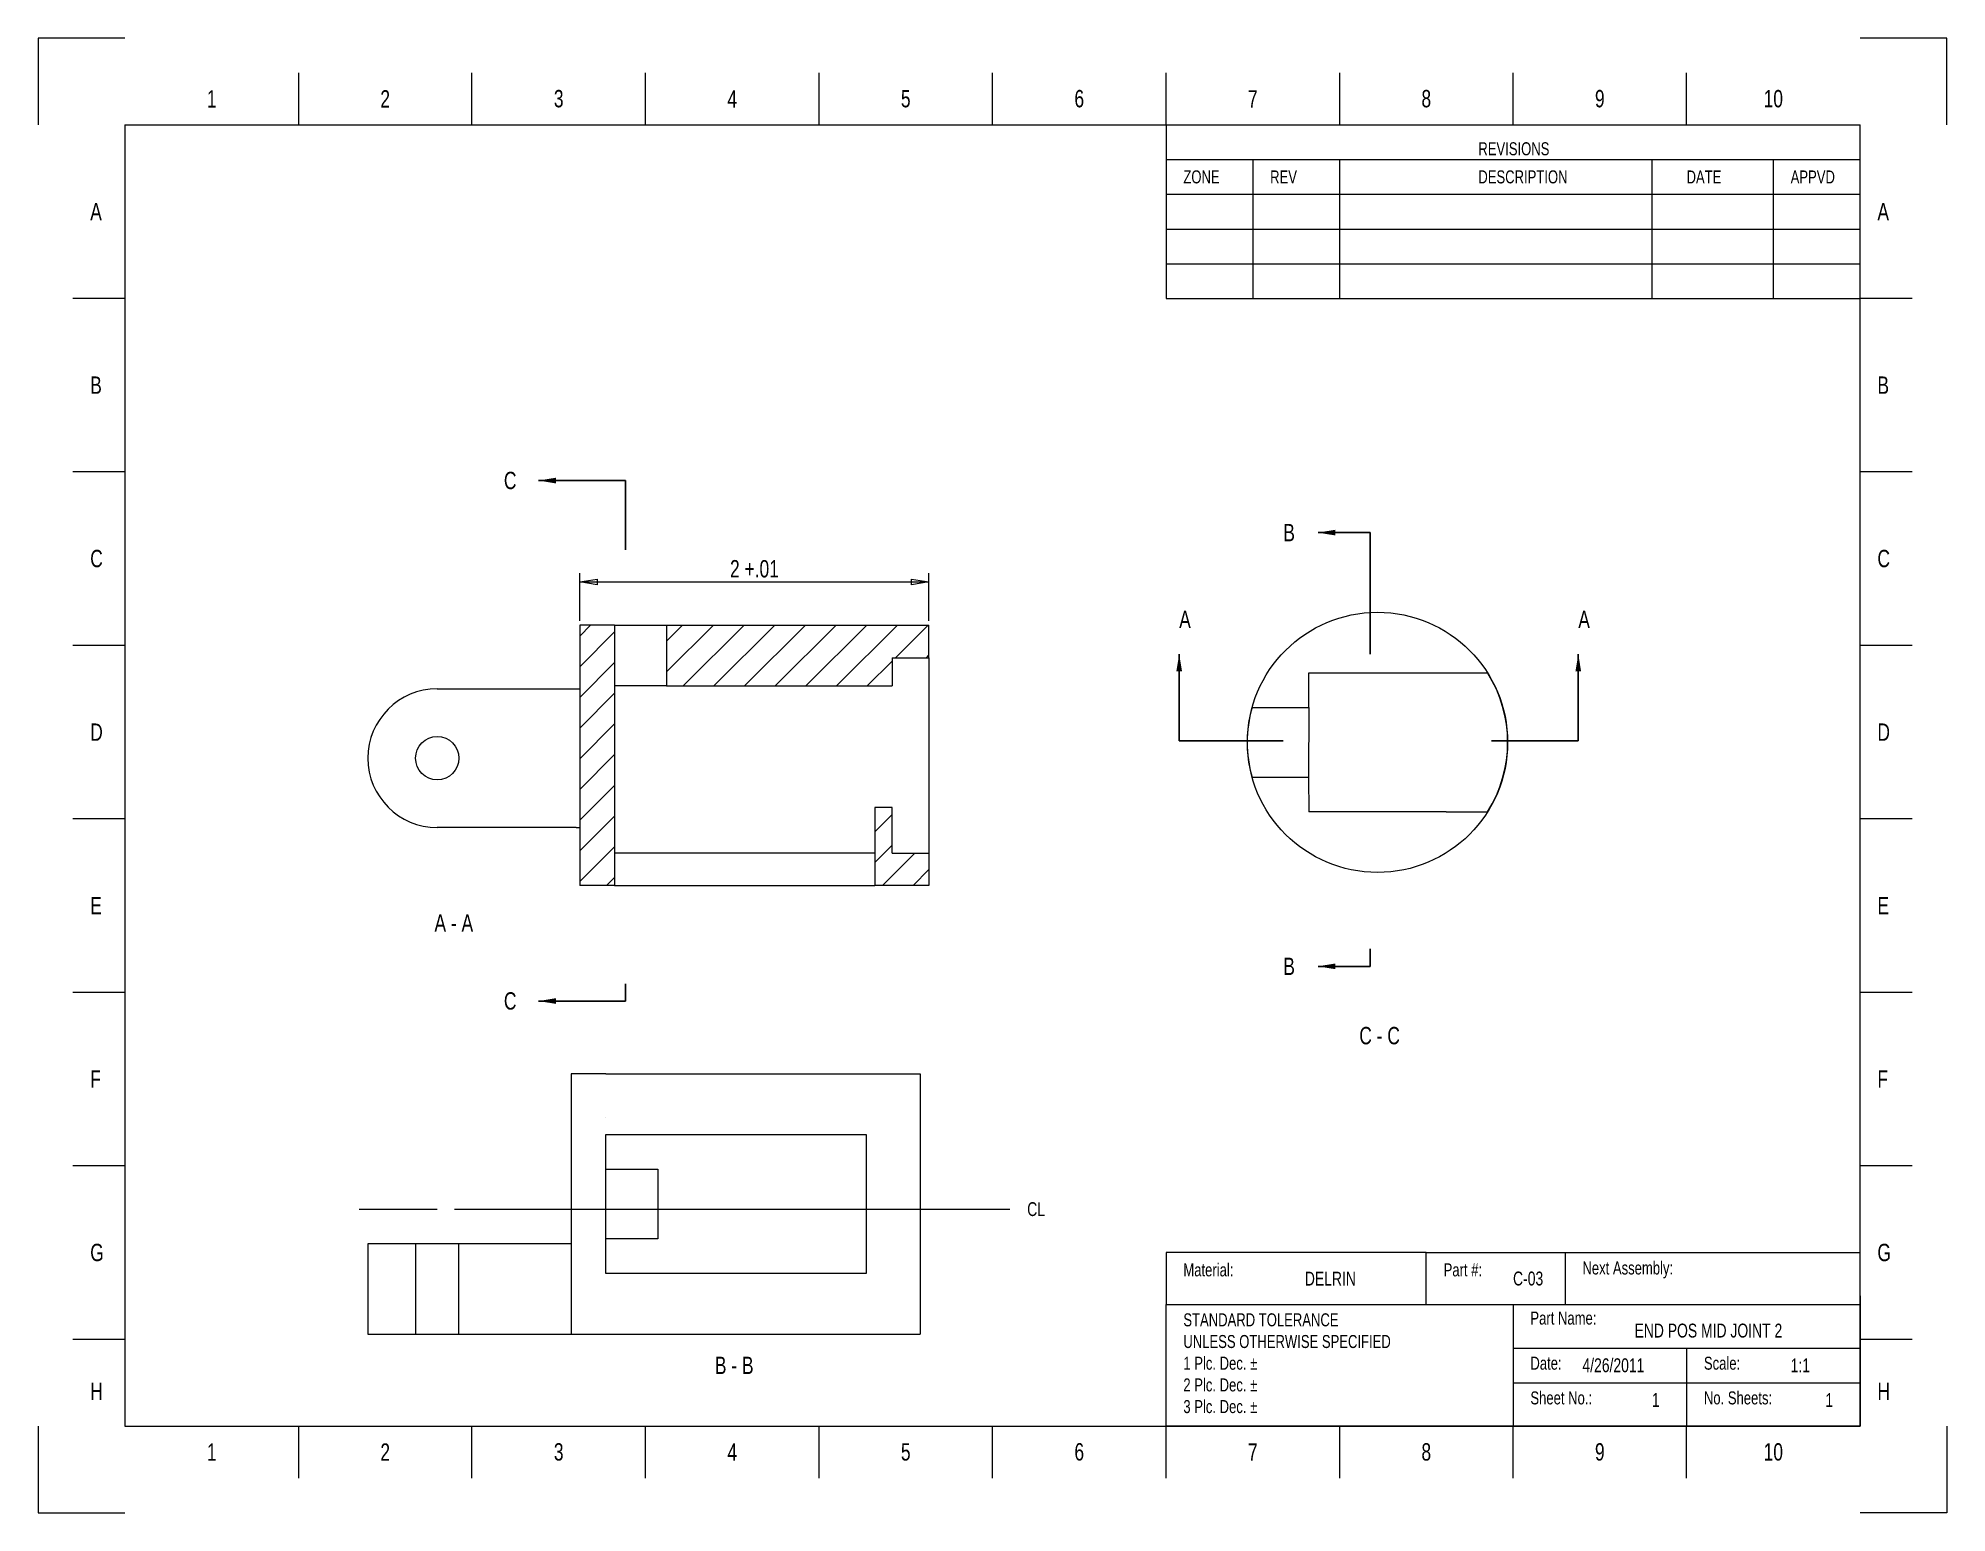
# Model space of a CAD drawing. Header units: inches. Extents: x -5.5 to 5.5, y -4.2 to 4.2.
import ezdxf

# ---------------------------------------------------------------- set-up
doc = ezdxf.new("R2010")
doc.units = ezdxf.units.IN
doc.linetypes.add('DASHED', pattern=[19.05, 12.7, -6.35])
doc.layers.get('0').update_dxf_attribs({"linetype": 'CONTINUOUS', "lineweight": 0})
doc.layers.add('Old_Part', color=7, linetype='CONTINUOUS', lineweight=0)
doc.layers.add('Sectioning Lines', color=7, linetype='CONTINUOUS', lineweight=0)
doc.styles.get("Standard").update_dxf_attribs({"font": 'txt', "width": 0.75})
doc.dimstyles.get("Standard").update_dxf_attribs({"dimtxt": 0.1, "dimasz": 0.1, "dimexe": 0.05, "dimexo": 0.025, "dimgap": 0.025, "dimtad": 1, "dimtxsty": 'Standard', "dimcen": 2.5, "dimadec": 0, "dimazin": 0, "dimtfac": 1, "dimtmove": 0, "dimatfit": 3, "dimfxl": 1, "dimarcsym": 0})
pattern_1 = [(45, (0, 0), (-0.0883883, 0.0883883), [])]

# ---------------------------------------------------------------- blocks, each defined once
blk = doc.blocks.new('letter_border-0')
for p, q in [((0.5, 8.5), (0, 8.5)), ((0, 8.5), (0, 8)), ((11, 8.5), (10.5, 8.5)), ((11, 8), (11, 8.5)), ((0, 0.5), (0, 0)), ((11, 0.5), (11, 0)), ((0, 0), (0.5, 0)), ((11, 0), (10.5, 0))]:
    blk.add_line(p, q)
at = {"color": 0, "linetype": 'CONTINUOUS', "lineweight": -2}
for p, q in [((1.5, 8.3), (1.5, 8)), ((2.5, 8), (2.5, 8.3)), ((3.5, 8), (3.5, 8.3)), ((4.5, 8.3), (4.5, 8)), ((5.5, 8), (5.5, 8.3)), ((6.5, 8), (6.5, 8.3)), ((7.5, 8.3), (7.5, 8)), ((8.5, 8), (8.5, 8.3)), ((9.5, 8), (9.5, 8.3)), ((0.5, 8), (10.5, 8)), ((0.5, 8), (0.5, 0.5)), ((6.5, 8), (6.5, 7.7)), ((10.5, 0.5), (10.5, 8)), ((6.5, 7.8), (10.5, 7.8)), ((6.5, 7.7), (6.5, 7)), ((7, 7.8), (7, 7)), ((7.5, 7.8), (7.5, 7)), ((9.3, 7.8), (9.3, 7)), ((10, 7.8), (10, 7)), ((6.5, 7.6), (10.5, 7.6)), ((6.5, 7.4), (10.5, 7.4)), ((6.5, 7.2), (10.5, 7.2)), ((0.5, 7), (0.2, 7)), ((6.5, 7), (10.5, 7)), ((10.8, 7), (10.5, 7)), ((0.5, 6), (0.2, 6)), ((10.8, 6), (10.5, 6)), ((0.5, 5), (0.2, 5)), ((10.8, 5), (10.5, 5)), ((0.5, 4), (0.2, 4)), ((10.8, 4), (10.5, 4)), ((0.5, 3), (0.2, 3)), ((10.8, 3), (10.5, 3)), ((0.5, 2), (0.2, 2)), ((10.8, 2), (10.5, 2)), ((8, 1.5), (6.5, 1.5)), ((6.5, 1.5), (6.5, 1.2)), ((8, 1.2), (8, 1.5)), ((8, 1.5), (8.8, 1.5)), ((8.8, 1.5), (10.5, 1.5)), ((8.8, 1.5), (8.8, 1.2)), ((10.5, 1.25), (10.5, 0.5)), ((6.5, 0.5), (6.5, 1.2)), ((6.5, 1.2), (8.5, 1.2)), ((8.5, 1.2), (8.5, 0.5)), ((8.5, 1.2), (10.5, 1.2)), ((0.5, 1), (0.2, 1)), ((10.8, 1), (10.5, 1)), ((8.5, 0.95), (10.5, 0.95)), ((9.5, 0.95), (9.5, 0.5)), ((8.5, 0.75), (10.5, 0.75)), ((0.5, 0.5), (10.5, 0.5)), ((1.5, 0.5), (1.5, 0.2)), ((2.5, 0.2), (2.5, 0.5)), ((3.5, 0.2), (3.5, 0.5)), ((4.5, 0.5), (4.5, 0.2)), ((5.5, 0.2), (5.5, 0.5)), ((6.5, 0.2), (6.5, 0.5)), ((8.5, 0.5), (6.5, 0.5)), ((7.5, 0.5), (7.5, 0.2)), ((8.5, 0.2), (8.5, 0.5)), ((10.5, 0.5), (8.5, 0.5)), ((9.5, 0.2), (9.5, 0.5))]:
    blk.add_line(p, q, dxfattribs=at)
for s, insert, char_height, width, attachment_point in [('1', (1, 8.1), 0.1, 100, 8), ('2', (2, 8.1), 0.1, 100, 8), ('3', (3, 8.1), 0.1, 100, 8), ('4', (4, 8.1), 0.1, 100, 8), ('5', (5, 8.1), 0.1, 100, 8), ('6', (6, 8.1), 0.1, 100, 8), ('7', (7, 8.1), 0.1, 100, 8), ('8', (8, 8.1), 0.1, 100, 8), ('9', (9, 8.1), 0.1, 100, 8), ('10', (10, 8.1), 0.1, 100, 8), ('REVISIONS', (8.3, 7.9), 0.075, 100, 1), ('ZONE', (6.6, 7.7), 0.075, 100, 4), ('REV', (7.1, 7.7), 0.075, 100, 4), ('DESCRIPTION', (8.3, 7.7), 0.075, 100, 4), ('DATE', (9.5, 7.7), 0.075, 100, 4), ('APPVD', (10.1, 7.7), 0.075, 100, 4), ('A', (0.3, 7.5), 0.1, 100, 4), ('A', (10.6, 7.5), 0.1, 100, 4), ('B', (0.3, 6.5), 0.1, 100, 4), ('B', (10.6, 6.5), 0.1, 100, 4), ('C', (0.3, 5.5), 0.1, 100, 4), ('C', (10.6, 5.5), 0.1, 100, 4), ('D', (0.3, 4.5), 0.1, 100, 4), ('D', (10.6, 4.5), 0.1, 100, 4), ('E', (0.3, 3.5), 0.1, 100, 4), ('E', (10.6, 3.5), 0.1, 100, 4), ('F', (0.3, 2.5), 0.1, 100, 4), ('F', (10.6, 2.5), 0.1, 100, 4), ('G', (0.3, 1.5), 0.1, 100, 4), ('G', (10.6, 1.5), 0.1, 100, 4), ('Material:', (6.6, 1.4), 0.075, 100, 4), ('Part\\~#:', (8.1, 1.4), 0.075, 100, 4), ('Next\\~Assembly:', (8.9, 1.4), 0.075, 100, 4), ('STANDARD\\~TOLERANCE\\PUNLESS\\~OTHERWISE\\~SPECIFIED\\P1\\~Plc.\\~Dec.\\~%%p\\~\\P2\\~Plc.\\~Dec.\\~%%p\\~\\P3\\~Plc.\\~Dec.\\~%%p', (6.6, 1.15), 0.075, 50, 1), ('Part\\~Name:', (8.6, 1.16), 0.075, 50, 1), ('Date:', (8.6, 0.9), 0.075, 50, 1), ('Scale:', (9.6, 0.9), 0.075, 50, 1), ('H', (0.3, 0.7), 0.1, 100, 4), ('Sheet\\~No.:', (8.6, 0.7), 0.075, 50, 1), ('No.\\~Sheets:', (9.6, 0.7), 0.075, 50, 1), ('H', (10.6, 0.7), 0.1, 100, 4), ('1', (1, 0.3), 0.1, 100, 8), ('2', (2, 0.3), 0.1, 100, 8), ('3', (3, 0.3), 0.1, 100, 8), ('4', (4, 0.3), 0.1, 100, 8), ('5', (5, 0.3), 0.1, 100, 8), ('6', (6, 0.3), 0.1, 100, 8), ('7', (7, 0.3), 0.1, 100, 8), ('8', (8, 0.3), 0.1, 100, 8), ('9', (9, 0.3), 0.1, 100, 8), ('10', (10, 0.3), 0.1, 100, 8)]:
    blk.add_mtext(s, dxfattribs=dict(at, insert=insert, char_height=char_height, width=width, attachment_point=attachment_point))

msp = doc.modelspace()

# ---------------------------------------------------------------- hatches: boundary and pattern name
at = {"lineweight": 18}
h = msp.add_hatch(dxfattribs=at)
h.set_pattern_fill('ANSI31', color=256, scale=0.05, style=0)
h.set_pattern_definition(pattern_1)
h.paths.add_polyline_path([(-2.378, 0.866), (-2.378, -0.634), (-2.178, -0.634), (-2.178, -0.447), (-2.178, 0.866)])
h = msp.add_hatch(dxfattribs=at)
h.set_pattern_fill('ansi31', color=256, scale=0.05, style=0)
h.set_pattern_definition(pattern_1)
h.paths.add_polyline_path([(-0.366, 0.678), (-0.366, 0.866), (-1.878, 0.866), (-1.878, 0.516), (-0.578, 0.516), (-0.578, 0.678)])
h = msp.add_hatch(dxfattribs=at)
h.set_pattern_fill('ANSI31', color=256, scale=0.05, style=0)
h.set_pattern_definition(pattern_1)
edge = h.paths.add_edge_path()
edge.add_line((-0.578, -0.447), (-0.366, -0.447))
edge.add_line((-0.366, -0.447), (-0.366, -0.634))
edge.add_line((-0.366, -0.634), (-0.678, -0.634))
edge.add_line((-0.678, -0.634), (-0.678, -0.447))
edge.add_line((-0.678, -0.447), (-0.678, -0.184))
edge.add_line((-0.678, -0.184), (-0.578, -0.184))
edge.add_line((-0.578, -0.184), (-0.578, -0.447))

# ---------------------------------------------------------------- linework, layer by layer
for p, q in [((-2.378, 0.891), (-2.378, 1.166)), ((-2.378, 1.116), (-2.278, 1.132)), ((-2.378, 1.116), (-0.366, 1.116)), ((-2.278, 1.099), (-2.378, 1.116)), ((-2.278, 1.132), (-2.278, 1.099)), ((-0.466, 1.099), (-0.466, 1.132)), ((-0.466, 1.132), (-0.366, 1.116)), ((-0.366, 1.116), (-0.466, 1.099)), ((-0.366, 0.891), (-0.366, 1.166)), ((-2.178, 0.866), (-2.178, -0.447)), ((-0.578, 0.678), (-0.578, 0.516)), ((-0.366, 0.678), (-0.366, -0.447)), ((1.824, 0.391), (1.824, 0.591)), ((1.824, 0.591), (2.614, 0.591)), ((2.614, 0.591), (2.853, 0.591)), ((1.496, 0.391), (1.824, 0.391)), ((1.824, 0.391), (1.822, -0.009)), ((1.496, -0.009), (1.822, -0.009)), ((1.822, -0.009), (1.824, -0.209)), ((-0.578, -0.184), (-0.678, -0.184)), ((-0.678, -0.184), (-0.678, -0.447)), ((-0.578, -0.447), (-0.578, -0.184)), ((2.614, -0.209), (1.824, -0.209)), ((2.614, -0.209), (2.853, -0.209)), ((-2.178, -0.447), (-2.178, -0.634)), ((-0.678, -0.447), (-0.678, -0.634)), ((-2.178, -0.634), (-2.378, -0.634)), ((-0.366, -0.634), (-0.678, -0.634)), ((-0.416, -1.72), (-0.416, -1.97)), ((-2.228, -1.97), (-2.228, -1.97)), ((-0.416, -1.97), (-0.416, -2.97)), ((-2.228, -2.07), (-0.728, -2.07)), ((-2.228, -2.27), (-2.228, -2.07)), ((-0.728, -2.07), (-0.728, -2.87)), ((-2.228, -2.27), (-1.928, -2.27)), ((-2.228, -2.67), (-2.228, -2.27)), ((-1.928, -2.27), (-1.928, -2.67)), ((-2.228, -2.87), (-2.228, -2.67)), ((-1.928, -2.67), (-2.228, -2.67)), ((-0.728, -2.87), (-2.228, -2.87)), ((-0.416, -2.97), (-0.416, -3.22)), ((-2.228, -3.22), (-0.416, -3.22))]:
    msp.add_line(p, q, dxfattribs=at)
at = {"color": 7, "lineweight": 18}
for p, q in [((-2.378, 0.866), (-2.378, -0.634)), ((-2.178, 0.866), (-2.378, 0.866)), ((-2.178, 0.866), (-1.878, 0.866)), ((-1.878, 0.866), (-0.366, 0.866)), ((-1.878, 0.866), (-1.878, 0.516)), ((-0.366, 0.678), (-0.366, 0.866)), ((-0.578, 0.678), (-0.366, 0.678)), ((-1.878, 0.516), (-0.578, 0.516)), ((-0.678, -0.447), (-2.178, -0.447)), ((-0.578, -0.447), (-0.366, -0.447)), ((-0.366, -0.447), (-0.366, -0.634)), ((-2.178, -0.634), (-0.678, -0.634)), ((-2.428, -1.72), (-2.428, -3.22)), ((-2.228, -1.72), (-2.428, -1.72)), ((-2.228, -1.72), (-1.928, -1.72)), ((-1.928, -1.72), (-0.416, -1.72)), ((-2.428, -3.22), (-2.228, -3.22))]:
    msp.add_line(p, q, dxfattribs=at)
at = {"color": 7, "linetype": 'CONTINUOUS', "lineweight": 18}
msp.add_line((-1.878, 0.516), (-2.178, 0.516), dxfattribs=at)
at = {"lineweight": 18}
msp.add_circle((2.219, 0.191), 0.75, dxfattribs=at)
for centre, radius, start, end in [((2.219, 0.191), 0.75, 327.7735, 32.2501), ((2.196, 0.191), 0.728, 164.0546, 195.9454)]:
    msp.add_arc(centre, radius, start, end, dxfattribs=at)
at = {"layer": 'Old_Part', "lineweight": 18}
for p, q in [((-3.2, 0.5), (-2.4, 0.5)), ((-2.4, 0.5), (-2.38, 0.5)), ((-2.4, -0.3), (-3.2, -0.3)), ((-2.4, -0.3), (-2.38, -0.3)), ((-2.38, -0.3), (-2.38, -0.3)), ((-2.38, -0.3), (-2.38, -0.3)), ((-3.65, -2.5), (-3.2, -2.5)), ((-3.6, -2.7), (-3.6, -3.22)), ((-2.43, -2.7), (-3.6, -2.7)), ((-3.6, -3.22), (-2.43, -3.22))]:
    msp.add_line(p, q, dxfattribs=at)
at = {"layer": 'Old_Part', "linetype": 'DASHED', "lineweight": 18}
for p, q in [((-3.1, -2.5), (0.1, -2.5)), ((-3.325, -2.7), (-3.325, -3.22)), ((-3.075, -3.22), (-3.075, -2.7))]:
    msp.add_line(p, q, dxfattribs=at)
at = {"layer": 'Old_Part', "lineweight": 18}
msp.add_circle((-3.2, 0.1), 0.125, dxfattribs=at)
msp.add_arc((-3.2, 0.1), 0.4, 90, 270, dxfattribs=at)

# ---------------------------------------------------------------- block references
at = {"lineweight": 18}
msp.add_blockref('letter_border-0', (-5.5, -4.25), dxfattribs=at)

# ---------------------------------------------------------------- texts
at = {"lineweight": 18, "char_height": 0.1}
for s, insert, width, attachment_point in [('2\\~+.01', (-1.372, 1.191), 30, 5), ('C\\~-\\~C', (2.114, -1.5), 100, 4)]:
    msp.add_mtext(s, dxfattribs=dict(at, insert=insert, width=width, attachment_point=attachment_point))
at = {"char_height": 0.08, "width": 100, "attachment_point": 4}
for s, insert in [('DELRIN', (1.8, -2.9)), ('C-03', (3, -2.9)), ('END\\~POS\\~MID\\~JOINT\\~2', (3.7, -3.2)), ('4/26/2011', (3.4, -3.4)), ('1:1', (4.6, -3.4)), ('1', (3.8, -3.6)), ('1', (4.8, -3.6))]:
    msp.add_mtext(s, dxfattribs=dict(at, insert=insert))
at = {"layer": 'Old_Part', "lineweight": 18, "insert": (0.2, -2.5), "char_height": 0.08, "width": 100, "attachment_point": 4}
msp.add_mtext('CL', dxfattribs=at)
at = {"layer": 'Sectioning Lines', "lineweight": 25, "char_height": 0.1, "width": 100, "attachment_point": 4}
for s, insert in [('C', (-2.816, 1.7)), ('B', (1.676, 1.4)), ('A', (1.076, 0.9)), ('A', (3.376, 0.9)), ('B', (1.676, -1.1)), ('B\\~-\\~B', (-1.6, -3.4))]:
    msp.add_mtext(s, dxfattribs=dict(at, insert=insert))
at = {"layer": 'Sectioning Lines', "lineweight": 18, "char_height": 0.1, "width": 100, "attachment_point": 4}
for s, insert in [('A\\~-\\~A', (-3.216, -0.85)), ('C', (-2.816, -1.3))]:
    msp.add_mtext(s, dxfattribs=dict(at, insert=insert))

# ---------------------------------------------------------------- leaders
at = {"layer": 'Sectioning Lines', "linetype": 'DASHED', "lineweight": 25}
for points in [[(-2.616, 1.7), (-2.116, 1.7), (-2.116, 1.3)], [(1.876, 1.4), (2.176, 1.4), (2.176, 0.7)], [(1.076, 0.7), (1.076, 0.2), (1.676, 0.2)], [(3.376, 0.7), (3.376, 0.2), (2.876, 0.2)], [(1.876, -1.1), (2.176, -1.1), (2.176, -1)]]:
    msp.add_leader(points, dimstyle='Standard', dxfattribs=at)
at = {"layer": 'Sectioning Lines', "linetype": 'DASHED', "lineweight": 18}
msp.add_leader([(-2.616, -1.3), (-2.116, -1.3), (-2.116, -1.2)], dimstyle='Standard', dxfattribs=at)

doc.saveas('drawing.dxf')
